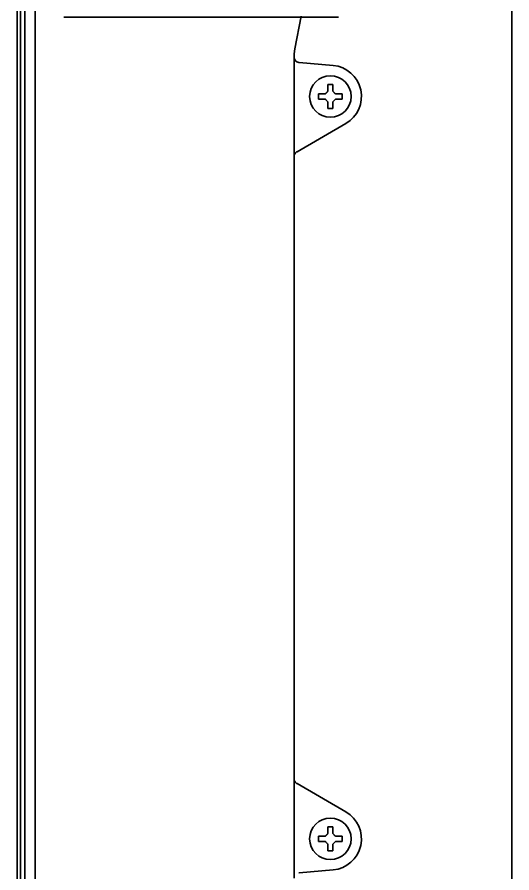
# Model space of a CAD drawing. Extents: x 5819 to 10669, y -850 to 3886.
# Drawn here: x 8371.6 to 8467, y 3497 to 3661.8 of the extents above; entities that cross this region are included whole.
import ezdxf

# ---------------------------------------------------------------- set-up
doc = ezdxf.new("R2010")
doc.units = 0
doc.header["$LTSCALE"] = 5
doc.layers.add('1', color=7, linetype='CONTINUOUS', true_color=0xffffff)

msp = doc.modelspace()

# ---------------------------------------------------------------- linework, layer by layer
at = {"layer": '1', "color": 7, "linetype": 'Continuous', "lineweight": 35}
for p, q in [((8373.07, 2751.53), (8373.07, 3749.53)), ((8371.57, 3748.53), (8371.57, 2734.53)), ((8372.25, 2737.53), (8372.25, 3745.53)), ((8375.07, 3703.26), (8375.07, 2864.39)), ((8466.97, 3411.24), (8466.97, 3676.86)), ((8380.57, 3661.83), (8433.57, 3661.83)), ((8426.33, 3662.03), (8425.12, 3655.73)), ((8424.97, 3654.76), (8425.12, 3655.73)), ((8424.97, 3654.08), (8424.97, 3654.76)), ((8424.97, 3652.07), (8424.97, 3654.08)), ((8424.97, 3637.27), (8424.97, 3652.07)), ((8425.96, 3653.08), (8425.89, 3653.08)), ((8432.5, 3652.5), (8425.96, 3653.08)), ((8429.67, 3646.53), (8429.67, 3647.03)), ((8434.27, 3647.03), (8434.27, 3646.53)), ((8429.67, 3646.03), (8429.67, 3646.53)), ((8434.27, 3646.53), (8434.27, 3646.03)), ((8425.55, 3635.89), (8434.97, 3641.33)), ((8424.97, 3634.98), (8424.97, 3637.27)), ((8425.47, 3635.85), (8425.55, 3635.89)), ((8424.97, 3515.07), (8424.97, 3634.98)), ((8424.97, 3512.78), (8424.97, 3515.07)), ((8425.55, 3514.17), (8425.47, 3514.21)), ((8434.97, 3508.72), (8425.55, 3514.17)), ((8424.97, 3497.98), (8424.97, 3512.78)), ((8429.67, 3503.53), (8429.67, 3504.03)), ((8429.67, 3503.03), (8429.67, 3503.53)), ((8434.27, 3504.03), (8434.27, 3503.53)), ((8434.27, 3503.53), (8434.27, 3503.03)), ((8424.97, 3495.97), (8424.97, 3497.98)), ((8425.89, 3496.97), (8425.96, 3496.98)), ((8425.96, 3496.98), (8432.5, 3497.55))]:
    msp.add_line(p, q, dxfattribs=at)
for centre in [(8431.97, 3646.53), (8431.97, 3503.53)]:
    msp.add_circle(centre, 4, dxfattribs=at)
for centre, radius, start, end in [((8425.97, 3654.08), 1, 180, 265), ((8431.97, 3646.53), 6, 300, 85), ((8425.97, 3634.98), 1, 120, 180), ((8425.97, 3515.07), 1, 180, 240), ((8431.97, 3503.53), 6, 275, 60)]:
    msp.add_arc(centre, radius, start, end, dxfattribs=at)
for points in [[(8431.47, 3647.53), (8431.47, 3647.58), (8431.47, 3647.69), (8431.47, 3647.85), (8431.47, 3648.01), (8431.47, 3648.16), (8431.47, 3648.32), (8431.47, 3648.47), (8431.47, 3648.64), (8431.47, 3648.76), (8431.47, 3648.83)], [(8431.47, 3648.83), (8431.64, 3648.83), (8431.97, 3648.83), (8432.31, 3648.83), (8432.47, 3648.83)], [(8430.97, 3647.03), (8431, 3647.05), (8431.04, 3647.1), (8431.12, 3647.17), (8431.19, 3647.24), (8431.26, 3647.31), (8431.33, 3647.38), (8431.4, 3647.45), (8431.45, 3647.5), (8431.47, 3647.53)], [(8432.47, 3647.53), (8432.5, 3647.5), (8432.55, 3647.45), (8432.62, 3647.38), (8432.7, 3647.3), (8432.77, 3647.23), (8432.83, 3647.16), (8432.9, 3647.1), (8432.95, 3647.05), (8432.97, 3647.03)], [(8432.97, 3647.03), (8433.03, 3647.03), (8433.14, 3647.03), (8433.3, 3647.03), (8433.46, 3647.03), (8433.61, 3647.03), (8433.76, 3647.03), (8433.92, 3647.03), (8434.09, 3647.03), (8434.21, 3647.03), (8434.27, 3647.03)], [(8430.97, 3646.03), (8430.92, 3646.03), (8430.81, 3646.03), (8430.65, 3646.03), (8430.49, 3646.03), (8430.33, 3646.03), (8430.18, 3646.03), (8430.03, 3646.03), (8429.86, 3646.03), (8429.74, 3646.03), (8429.67, 3646.03)], [(8431.47, 3645.53), (8431.45, 3645.55), (8431.4, 3645.6), (8431.32, 3645.68), (8431.25, 3645.75), (8431.18, 3645.82), (8431.11, 3645.89), (8431.04, 3645.96), (8431, 3646), (8430.97, 3646.03)], [(8432.97, 3646.03), (8432.95, 3646), (8432.9, 3645.95), (8432.83, 3645.88), (8432.76, 3645.81), (8432.69, 3645.74), (8432.62, 3645.67), (8432.54, 3645.6), (8432.5, 3645.55), (8432.47, 3645.53)], [(8432.47, 3645.53), (8432.47, 3645.47), (8432.47, 3645.36), (8432.47, 3645.2), (8432.47, 3645.04), (8432.47, 3644.89), (8432.47, 3644.74), (8432.47, 3644.58), (8432.47, 3644.41), (8432.47, 3644.29), (8432.47, 3644.23)], [(8432.47, 3644.23), (8432.31, 3644.23), (8431.97, 3644.23), (8431.64, 3644.23), (8431.47, 3644.23)], [(8431.47, 3504.53), (8431.47, 3504.58), (8431.47, 3504.69), (8431.47, 3504.85), (8431.47, 3505.01), (8431.47, 3505.16), (8431.47, 3505.32), (8431.47, 3505.47), (8431.47, 3505.64), (8431.47, 3505.76), (8431.47, 3505.83)], [(8431.47, 3505.83), (8431.64, 3505.83), (8431.97, 3505.83), (8432.31, 3505.83), (8432.47, 3505.83)], [(8430.97, 3504.03), (8431, 3504.05), (8431.04, 3504.1), (8431.12, 3504.17), (8431.19, 3504.24), (8431.26, 3504.31), (8431.33, 3504.38), (8431.4, 3504.45), (8431.45, 3504.5), (8431.47, 3504.53)], [(8432.47, 3504.53), (8432.5, 3504.5), (8432.55, 3504.45), (8432.62, 3504.38), (8432.7, 3504.3), (8432.77, 3504.23), (8432.83, 3504.16), (8432.9, 3504.1), (8432.95, 3504.05), (8432.97, 3504.03)], [(8432.97, 3504.03), (8433.03, 3504.03), (8433.14, 3504.03), (8433.3, 3504.03), (8433.46, 3504.03), (8433.61, 3504.03), (8433.76, 3504.03), (8433.92, 3504.03), (8434.09, 3504.03), (8434.21, 3504.03), (8434.27, 3504.03)], [(8430.97, 3503.03), (8430.92, 3503.03), (8430.81, 3503.03), (8430.65, 3503.03), (8430.49, 3503.03), (8430.33, 3503.03), (8430.18, 3503.03), (8430.03, 3503.03), (8429.86, 3503.03), (8429.74, 3503.03), (8429.67, 3503.03)], [(8431.47, 3502.53), (8431.45, 3502.55), (8431.4, 3502.6), (8431.32, 3502.68), (8431.25, 3502.75), (8431.18, 3502.82), (8431.11, 3502.89), (8431.04, 3502.96), (8431, 3503), (8430.97, 3503.03)], [(8432.97, 3503.03), (8432.95, 3503), (8432.9, 3502.95), (8432.83, 3502.88), (8432.76, 3502.81), (8432.69, 3502.74), (8432.62, 3502.67), (8432.54, 3502.6), (8432.5, 3502.55), (8432.47, 3502.53)], [(8432.47, 3502.53), (8432.47, 3502.47), (8432.47, 3502.36), (8432.47, 3502.2), (8432.47, 3502.04), (8432.47, 3501.89), (8432.47, 3501.74), (8432.47, 3501.58), (8432.47, 3501.41), (8432.47, 3501.29), (8432.47, 3501.23)], [(8432.47, 3501.23), (8432.31, 3501.23), (8431.97, 3501.23), (8431.64, 3501.23), (8431.47, 3501.23)]]:
    msp.add_open_spline(points, degree=3, dxfattribs=at)
for points in [[(8432.47, 3648.83), (8432.47, 3648.62), (8432.47, 3648.41), (8432.47, 3648.09), (8432.47, 3647.98), (8432.47, 3647.75), (8432.47, 3647.64), (8432.47, 3647.53)], [(8429.67, 3647.03), (8429.88, 3647.03), (8430.09, 3647.03), (8430.41, 3647.03), (8430.52, 3647.03), (8430.74, 3647.03), (8430.86, 3647.03), (8430.97, 3647.03)], [(8431.47, 3644.23), (8431.47, 3644.43), (8431.47, 3644.64), (8431.47, 3644.96), (8431.47, 3645.07), (8431.47, 3645.3), (8431.47, 3645.41), (8431.47, 3645.53)], [(8434.27, 3646.03), (8434.07, 3646.03), (8433.86, 3646.03), (8433.54, 3646.03), (8433.43, 3646.03), (8433.2, 3646.03), (8433.09, 3646.03), (8432.97, 3646.03)], [(8432.47, 3505.83), (8432.47, 3505.62), (8432.47, 3505.41), (8432.47, 3505.09), (8432.47, 3504.98), (8432.47, 3504.75), (8432.47, 3504.64), (8432.47, 3504.53)], [(8429.67, 3504.03), (8429.88, 3504.03), (8430.09, 3504.03), (8430.41, 3504.03), (8430.52, 3504.03), (8430.74, 3504.03), (8430.86, 3504.03), (8430.97, 3504.03)], [(8431.47, 3501.23), (8431.47, 3501.43), (8431.47, 3501.64), (8431.47, 3501.96), (8431.47, 3502.07), (8431.47, 3502.3), (8431.47, 3502.41), (8431.47, 3502.53)], [(8434.27, 3503.03), (8434.07, 3503.03), (8433.86, 3503.03), (8433.54, 3503.03), (8433.43, 3503.03), (8433.2, 3503.03), (8433.09, 3503.03), (8432.97, 3503.03)]]:
    msp.add_open_spline(points, degree=3, knots=[0, 0, 0, 0, 0.5, 0.5, 0.75, 0.75, 1, 1, 1, 1], dxfattribs=at)

doc.saveas('drawing.dxf')
